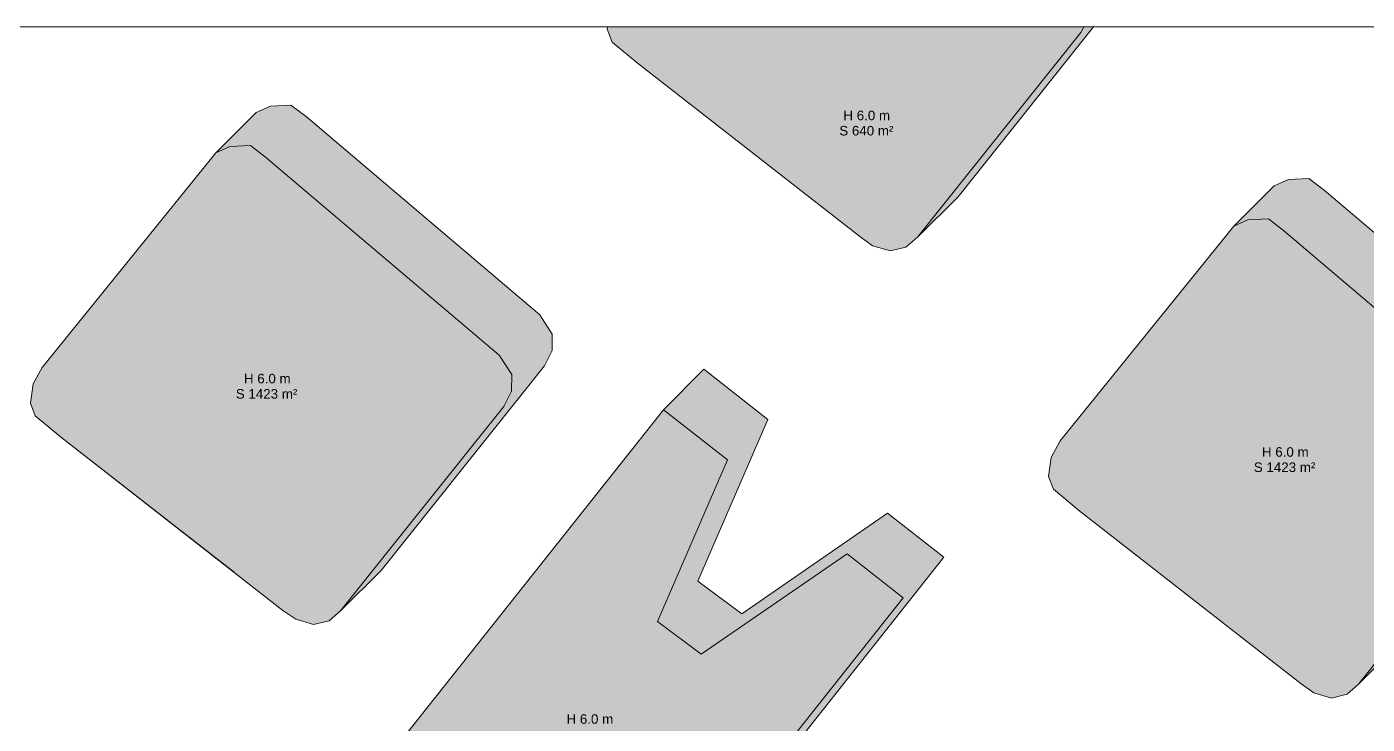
# Model space of a CAD drawing. Header units: metres. Extents: x -1 to 957, y -1 to 1062.
# Drawn here: x 595.4 to 735.8, y 988.5 to 1061.5 of the extents above; entities that cross this region are included whole.
import ezdxf

# ---------------------------------------------------------------- set-up
doc = ezdxf.new("R2010")
doc.units = ezdxf.units.M
doc.header["$MEASUREMENT"] = 0
for name, color, linetype, lineweight, true_color in [('TPX_BUILDING_AREAS_TEXT', 7, 'CONTINUOUS', 0, 0x000000), ('TPX_BUILDING_HEIGHTS_TEXT', 7, 'CONTINUOUS', 0, 0x000000), ('TPX_BUILDINGS', 7, 'CONTINUOUS', 0, 0x000000), ('TPX_BUILDINGS_HATCH', 7, 'CONTINUOUS', 0, 0xf0f0f0), ('TPX_BUILDINGS_SHADOWS_HATCH', 7, 'CONTINUOUS', 0, 0x000000), ('TPX_BUILDINGS_SHADOWS_OUTLINES', 7, 'CONTINUOUS', 0, 0x000000), ('TPX_FRAME_PROJECT', 7, 'CONTINUOUS', 0, 0x000000)]:
    doc.layers.add(name, color=color, linetype=linetype, lineweight=lineweight, true_color=true_color)
doc.styles.add('TPX_TEXTE', font='arial.ttf')

msp = doc.modelspace()

# ---------------------------------------------------------------- hatches: boundary and pattern name
at = {"layer": 'TPX_BUILDINGS_HATCH'}
for points in [[(656.23, 1061.55), (656.2, 1061.29), (656.72, 1059.95), (659.34, 1057.76), (682.66, 1039.56), (683.99, 1038.61), (685.87, 1038.06), (687.48, 1038.45), (688.69, 1039.5), (705.79, 1060.95), (706.1, 1061.55), (656.23, 1061.55)], [(596.05, 1024.12), (595.77, 1022.11), (596.29, 1020.78), (598.91, 1018.58), (622.23, 1000.39), (623.57, 999.45), (625.44, 998.9), (627.05, 999.28), (628.26, 1000.33), (645.36, 1021.77), (646.18, 1023.37), (646.2, 1025.1), (644.88, 1027.12), (620.41, 1047.89), (618.82, 1049.1), (616.67, 1048.99), (615.19, 1048.34), (597.01, 1025.84), (596.05, 1024.12)], [(702.69, 1016.42), (702.4, 1014.43), (702.92, 1013.08), (705.54, 1010.9), (728.87, 992.7), (730.2, 991.75), (732.07, 991.2), (733.68, 991.59), (734.9, 992.64), (752, 1014.09), (752.82, 1015.68), (752.83, 1017.42), (751.51, 1019.42), (727.04, 1040.2), (725.45, 1041.42), (723.3, 1041.31), (721.82, 1040.65), (703.64, 1018.15), (702.69, 1016.42)], [(662.07, 1021.41), (634.87, 987.06), (659.99, 967.35), (687.2, 1001.71), (681.31, 1006.32), (666.04, 995.79), (661.45, 999.21), (668.78, 1016.15), (662.07, 1021.41)]]:
    msp.add_hatch(color=256, dxfattribs=at).paths.add_polyline_path(points)
at = {"layer": 'TPX_BUILDINGS_SHADOWS_HATCH'}
for points in [[(705.79, 1060.95), (688.69, 1039.5), (692.94, 1043.74), (707.13, 1061.55), (706.1, 1061.55), (705.79, 1060.95)], [(619.43, 1052.58), (615.19, 1048.34), (616.67, 1048.99), (618.82, 1049.1), (620.41, 1047.89), (644.88, 1027.12), (646.2, 1025.1), (646.18, 1023.37), (645.36, 1021.77), (628.26, 1000.33), (632.51, 1004.58), (649.61, 1026.01), (650.43, 1027.61), (650.44, 1029.34), (649.12, 1031.36), (624.65, 1052.14), (623.06, 1053.35), (620.91, 1053.24), (619.43, 1052.58)], [(726.06, 1044.89), (721.82, 1040.65), (723.3, 1041.31), (725.45, 1041.42), (727.04, 1040.2), (751.51, 1019.42), (752.83, 1017.42), (752.82, 1015.68), (752, 1014.09), (734.9, 992.64), (739.14, 996.88), (756.24, 1018.33), (757.06, 1019.92), (757.07, 1021.66), (755.75, 1023.67), (731.29, 1044.44), (729.69, 1045.66), (727.55, 1045.55), (726.06, 1044.89)], [(687.2, 1001.71), (659.99, 967.35), (664.24, 971.6), (691.44, 1005.95), (685.55, 1010.56), (670.28, 1000.03), (665.69, 1003.45), (673.02, 1020.39), (666.32, 1025.65), (662.07, 1021.41), (668.78, 1016.15), (661.45, 999.21), (666.04, 995.79), (681.31, 1006.32), (687.2, 1001.71)], [(598.91, 1018.58), (596.29, 1020.78), (598.91, 1018.58), (617.1, 1004.39), (598.91, 1018.58)]]:
    msp.add_hatch(color=256, dxfattribs=at).paths.add_polyline_path(points)

# ---------------------------------------------------------------- linework, layer by layer
at = {"layer": 'TPX_BUILDINGS', "elevation": 0.04}
for points in [[(656.23, 1061.55), (656.2, 1061.29), (656.72, 1059.95), (659.34, 1057.76), (682.66, 1039.56), (683.99, 1038.61), (685.87, 1038.06), (687.48, 1038.45), (688.69, 1039.5), (705.79, 1060.95), (706.1, 1061.55)], [(596.05, 1024.12), (595.77, 1022.11), (596.29, 1020.78), (598.91, 1018.58), (622.23, 1000.39), (623.57, 999.45), (625.44, 998.9), (627.05, 999.28), (628.26, 1000.33), (645.36, 1021.77), (646.18, 1023.37), (646.2, 1025.1), (644.88, 1027.12), (620.41, 1047.89), (618.82, 1049.1), (616.67, 1048.99), (615.19, 1048.34), (597.01, 1025.84)], [(702.69, 1016.42), (702.4, 1014.43), (702.92, 1013.08), (705.54, 1010.9), (728.87, 992.7), (730.2, 991.75), (732.07, 991.2), (733.68, 991.59), (734.9, 992.64), (752, 1014.09), (752.82, 1015.68), (752.83, 1017.42), (751.51, 1019.42), (727.04, 1040.2), (725.45, 1041.42), (723.3, 1041.31), (721.82, 1040.65), (703.64, 1018.15)], [(662.07, 1021.41), (634.87, 987.06), (659.99, 967.35), (687.2, 1001.71), (681.31, 1006.32), (666.04, 995.79), (661.45, 999.21), (668.78, 1016.15)]]:
    msp.add_lwpolyline(points, close=True, dxfattribs=at)
at = {"layer": 'TPX_BUILDINGS_SHADOWS_OUTLINES', "elevation": 0.04}
for points in [[(705.79, 1060.95), (688.69, 1039.5), (692.94, 1043.74), (707.13, 1061.55), (706.1, 1061.55)], [(619.43, 1052.58), (615.19, 1048.34), (616.67, 1048.99), (618.82, 1049.1), (620.41, 1047.89), (644.88, 1027.12), (646.2, 1025.1), (646.18, 1023.37), (645.36, 1021.77), (628.26, 1000.33), (632.51, 1004.58), (649.61, 1026.01), (650.43, 1027.61), (650.44, 1029.34), (649.12, 1031.36), (624.65, 1052.14), (623.06, 1053.35), (620.91, 1053.24)], [(726.06, 1044.89), (721.82, 1040.65), (723.3, 1041.31), (725.45, 1041.42), (727.04, 1040.2), (751.51, 1019.42), (752.83, 1017.42), (752.82, 1015.68), (752, 1014.09), (734.9, 992.64), (739.14, 996.88), (756.24, 1018.33), (757.06, 1019.92), (757.07, 1021.66), (755.75, 1023.67), (731.29, 1044.44), (729.69, 1045.66), (727.55, 1045.55)], [(687.2, 1001.71), (659.99, 967.35), (664.24, 971.6), (691.44, 1005.95), (685.55, 1010.56), (670.28, 1000.03), (665.69, 1003.45), (673.02, 1020.39), (666.32, 1025.65), (662.07, 1021.41), (668.78, 1016.15), (661.45, 999.21), (666.04, 995.79), (681.31, 1006.32)], [(598.91, 1018.58), (596.29, 1020.78), (598.91, 1018.58), (617.1, 1004.39)]]:
    msp.add_lwpolyline(points, close=True, dxfattribs=at)
at = {"layer": 'TPX_FRAME_PROJECT', "elevation": 0}
msp.add_lwpolyline([(0, 0), (954.81, 0), (954.81, 1061.55), (0, 1061.55)], close=True, dxfattribs=at)

# ---------------------------------------------------------------- texts
at = {"layer": 'TPX_BUILDING_AREAS_TEXT', "style": 'TPX_TEXTE'}
for s, p in [('S 640 m²', (680.5, 1050.16, 0.05)), ('S 1423 m²', (617.29, 1022.58, 0.05)), ('S 1423 m²', (723.92, 1014.89, 0.05))]:
    msp.add_text(s, height=1, dxfattribs=at).set_placement(p)
at = {"layer": 'TPX_BUILDING_HEIGHTS_TEXT', "style": 'TPX_TEXTE'}
for p in [(680.93, 1051.76, 0.05), (618.14, 1024.18, 0.05), (724.77, 1016.49, 0.05), (651.93, 988.5, 0.05)]:
    msp.add_text('H 6.0 m', height=1, dxfattribs=at).set_placement(p)

doc.saveas('drawing.dxf')
